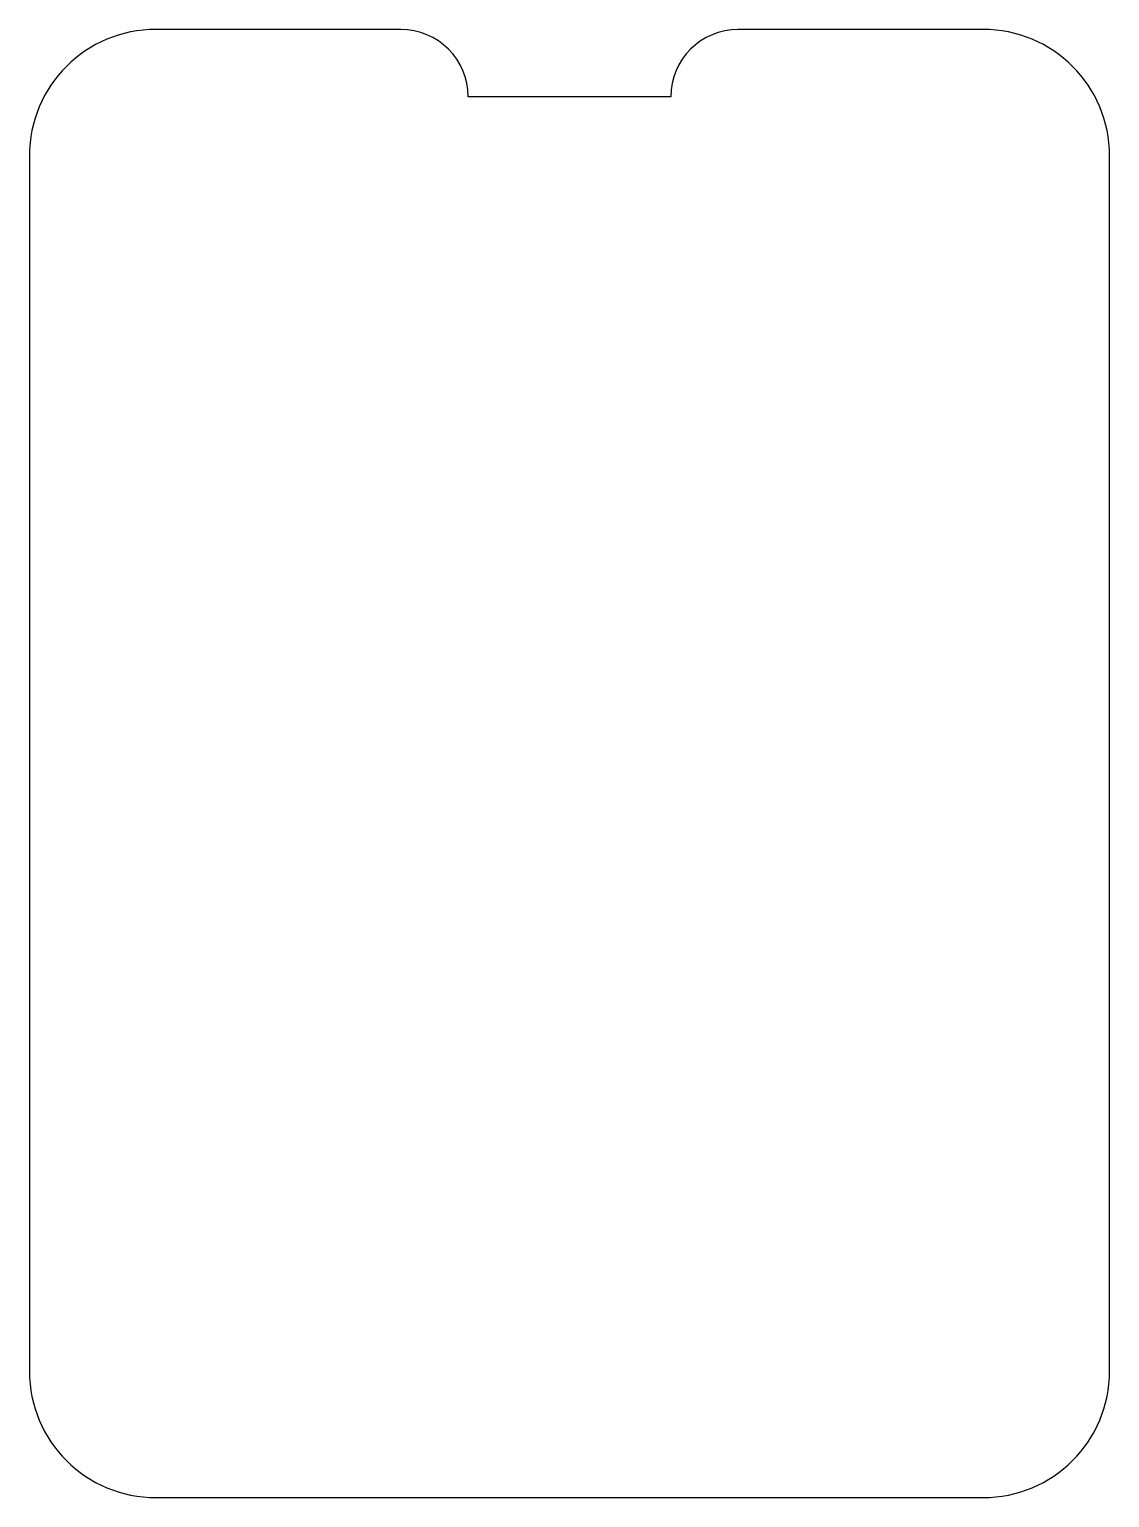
# Model space of a CAD drawing. Header units: inches. Extents: x 2 to 18, y 2 to 23.8.
import ezdxf

# ---------------------------------------------------------------- set-up
doc = ezdxf.new("R2010")
doc.units = ezdxf.units.IN
doc.header["$MEASUREMENT"] = 0
doc.layers.get('0').update_dxf_attribs({"linetype": 'CONTINUOUS'})

msp = doc.modelspace()

# ---------------------------------------------------------------- linework, layer by layer
for p, q in [((7.5, 23.75, 0.25), (3.875, 23.75, 0.25)), ((16.125, 23.75, 0.25), (12.5, 23.75, 0.25)), ((11.5, 22.75, 0.25), (8.5, 22.75, 0.25)), ((2, 21.875, 0.25), (2, 3.875, 0.25)), ((18, 3.875, 0.25), (18, 21.875, 0.25)), ((3.875, 2, 0.25), (16.125, 2, 0.25))]:
    msp.add_line(p, q)
for centre, radius, start, end in [((3.875, 21.875, 0.25), 1.875, 90, 180), ((7.5, 22.75, 0.25), 1, 0, 90), ((12.5, 22.75, 0.25), 1, 90, 180), ((16.125, 21.875, 0.25), 1.875, 0, 90), ((3.875, 3.875, 0.25), 1.875, 180, 270), ((16.125, 3.875, 0.25), 1.875, 270, 0)]:
    msp.add_arc(centre, radius, start, end)

doc.saveas('drawing.dxf')
